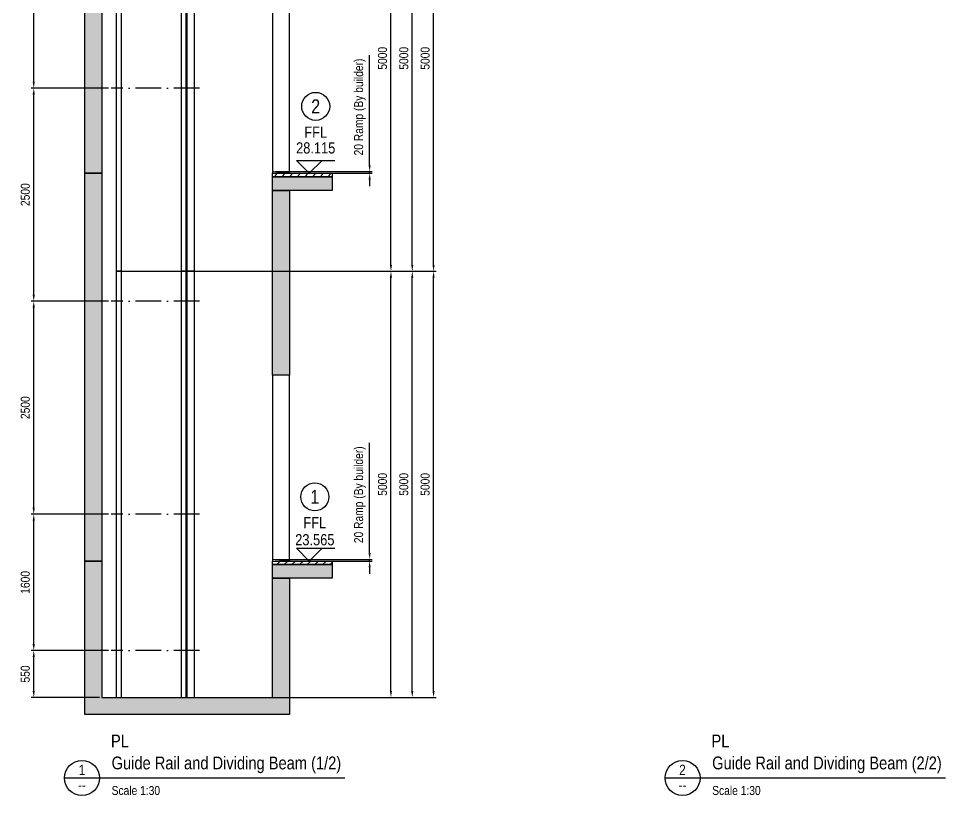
# Model space of a CAD drawing. Header units: millimetres. Extents: x -19123 to 6196, y -4552 to 15123.
# Drawn here: x -4677 to 6196, y -4552 to 4566 of the extents above; entities that cross this region are included whole.
import ezdxf
from ezdxf.enums import TextEntityAlignment as Align

# ---------------------------------------------------------------- set-up
doc = ezdxf.new("R2010")
doc.units = ezdxf.units.MM
doc.header["$MEASUREMENT"] = 0
doc.linetypes.add('ACAD_ISO10W100', pattern=[18, 12, -3, 0, -3])
doc.layers.get('Defpoints').update_dxf_attribs({"color": 250})
for name, color, linetype in [('CONT_25', 1, 'Continuous'), ('CONT_35', 2, 'Continuous'), ('CONT_50', 5, 'Continuous'), ('CONT_70', 4, 'Continuous'), ('DASHD_35', 2, 'ACAD_ISO10W100'), ('DIM_35', 7, 'Continuous'), ('HATCH_35', 2, 'Continuous'), ('TEXT_35', 2, 'Continuous'), ('TEXT_DWGTITLE', 7, 'Continuous')]:
    doc.layers.add(name, color=color, linetype=linetype)
doc.styles.add('Arial Main', font='ARIALN.TTF')
doc.styles.add('ARIAL-N', font='ARIALN.TTF')
doc.dimstyles.new('KONE_30', dxfattribs={"dimscale": 30, "dimtxt": 3.5, "dimasz": 2.5, "dimexe": 1, "dimexo": 1, "dimgap": 1.5, "dimtad": 1, "dimdec": 0, "dimzin": 0, "dimdsep": 46, "dimtxsty": 'ARIAL-N', "dimcen": 0, "dimclrd": 256, "dimclre": 256, "dimclrt": 256, "dimadec": 1, "dimazin": 3, "dimtfac": 1, "dimtdec": 0, "dimtmove": 0, "dimatfit": 0, "dimfxl": 1, "dimtfill": 1, "dimtolj": 1, "dimtzin": 0, "dimarcsym": 0})
pattern_1 = [(50, (0, -1000), (364.3693, -31.878), [38.1, -419.1]), (355, (0, -1000), (-70.487, 382.114), [30.48, -335.281]), (100.4514, (30.36, -1002.66), (293.8825, 350.2355), [32.38, -356.1805]), (46.1842, (0, -898.4), (542.158, -84.085), [57.15, -628.65]), (96.6356, (45.2, -905.4), (474.808, 494.852), [48.57, -534.271]), (351.184, (0, -898.4), (474.808, 494.852), [45.72, -502.92]), (21, (50.8, -923.8), (303.229, -204.5304), [38.1, -419.1]), (326, (50.8, -923.8), (123.604, 368.376), [30.48, -335.28]), (71.4514, (76.07, -940.84), (426.833, 163.8455), [32.38, -356.18]), (37.5, (0, -1000), (6.1772, 169.1101), [0, -331.216, 0, -340.36, 0, -336.55]), (7.5, (0, -1000), (133.6393, 200.3611), [0, -194.056, 0, -323.596, 0, -128.27]), (327.5, (-113.28, -1000), (271.1812, -11.4575), [0, -127, 0, -396.24, 0, -525.78]), (317.5, (-164.08, -1000), (296.2584, 50.853), [0, -165.1, 0, -263.144, 0, -373.38])]

# ---------------------------------------------------------------- blocks, each defined once
blk = doc.blocks.new('M004650412_PL1_Shaft_Guide&Beam_Splited_part0')
at = {"layer": 'CONT_50'}
for points in [[(-4, 13675), (85, 13675), (85, 16175), (-4, 16175)], [(-832, 13675), (-772, 13675), (-772, 16020), (-832, 16020)], [(-72, 13675), (-12, 13675), (-12, 14795), (-72, 14795)], [(-832, 10250), (-772, 10250), (-772, 13675), (-832, 13675)], [(-72, 10250), (-12, 10250), (-12, 13675), (-72, 13675)], [(-4, 10250), (85, 10250), (85, 13675), (-4, 13675)], [(-832, 5250), (-772, 5250), (-772, 10250), (-832, 10250)], [(-72, 5250), (-12, 5250), (-12, 10250), (-72, 10250)], [(-4, 5250), (85, 5250), (85, 10250), (-4, 10250)], [(-832, 250), (-772, 250), (-772, 5250), (-832, 5250)], [(-72, 250), (-12, 250), (-12, 5250), (-72, 5250)], [(-4, 250), (85, 250), (85, 5250), (-4, 5250)]]:
    blk.add_lwpolyline(points, close=True, dxfattribs=at)
at = {"layer": 'DASHD_35', "ltscale": 25}
for p, q in [((144, 15790), (-892, 15790)), ((144, 14540), (-892, 14540)), ((144, 12040), (-892, 12040)), ((144, 11070), (-892, 11070)), ((144, 9900), (-892, 9900)), ((144, 7400), (-892, 7400)), ((144, 4900), (-892, 4900)), ((144, 2400), (-892, 2400)), ((144, 800), (-892, 800))]:
    blk.add_line(p, q, dxfattribs=at)
blk = doc.blocks.new('M004650412_PL1_Shaft_Splited_part0')
at = {"layer": 'HATCH_35'}
h = blk.add_hatch(dxfattribs=at)
h.set_pattern_fill('AR-CONC', color=254, scale=2)
h.set_pattern_definition(pattern_1)
h.paths.add_polyline_path([(-1200, 0), (-1200, 1800), (-1000, 1800), (-1000, 200), (1000, 200), (1000, 1600), (1200, 1600), (1200, 0)])
h.paths.add_polyline_path([(-1000, 1800), (-1200, 1800), (-1200, 6350), (-1000, 6350)])
h.paths.add_polyline_path([(-1000, 6350), (-1200, 6350), (-1200, 11775), (-1000, 11775)])
h.paths.add_polyline_path([(-1000, 11775), (-1200, 11775), (-1200, 16375), (-1000, 16375)])
h.paths.add_polyline_path([(-1200, 16375), (1200, 16375), (1200, 16575), (-1200, 16575)])
h = blk.add_hatch(dxfattribs=at)
h.set_pattern_fill('AR-CONC', color=254, scale=2)
h.set_pattern_definition(pattern_1)
h.paths.add_polyline_path([(1200, 3980), (1000, 3980), (1000, 6150), (1200, 6150)])
h.paths.add_polyline_path([(1200, 8530), (1000, 8530), (1000, 11650), (1200, 11650)])
h.paths.add_polyline_path([(1200, 13955), (1000, 13955), (1000, 16375), (1200, 16375)])
h = blk.add_hatch(dxfattribs=at)
h.set_pattern_fill('ANSI31', color=254, scale=20)
h.set_pattern_definition([(45, (0, -1000), (-44.90128, 44.90128), [])])
h.paths.add_polyline_path([(1000, 1800), (1700, 1800), (1700, 1760), (1000, 1760)])
h.paths.add_polyline_path([(1000, 6350), (1700, 6350), (1700, 6310), (1000, 6310)])
h.paths.add_polyline_path([(1000, 11775), (1700, 11775), (1700, 11735), (1000, 11735)])
h = blk.add_hatch(dxfattribs=at)
h.set_pattern_fill('AR-CONC', color=254, scale=2)
h.set_pattern_definition(pattern_1)
h.paths.add_polyline_path([(1000, 1760), (1700, 1760), (1700, 1600), (1000, 1600)])
h.paths.add_polyline_path([(1000, 6310), (1700, 6310), (1700, 6150), (1000, 6150)])
h.paths.add_polyline_path([(1000, 11735), (1700, 11735), (1700, 11650), (1000, 11650)])
at = {"layer": 'CONT_25', "color": 4}
for points in [[(-1200, 16375), (1200, 16375), (1200, 16575), (-1200, 16575)], [(-1000, 11775), (-1200, 11775), (-1200, 16375), (-1000, 16375)], [(1200, 13955), (1000, 13955), (1000, 16375), (1200, 16375)], [(1000, 11775), (1200, 11775), (1200, 13955), (1000, 13955)], [(-1000, 6350), (-1200, 6350), (-1200, 11775), (-1000, 11775)], [(1000, 11775), (1700, 11775), (1700, 11735), (1000, 11735)], [(1000, 11735), (1700, 11735), (1700, 11650), (1000, 11650)], [(1200, 8530), (1000, 8530), (1000, 11650), (1200, 11650)], [(1000, 6350), (1200, 6350), (1200, 8530), (1000, 8530)], [(-1000, 1800), (-1200, 1800), (-1200, 6350), (-1000, 6350)], [(1000, 6350), (1700, 6350), (1700, 6310), (1000, 6310)], [(1000, 6310), (1700, 6310), (1700, 6150), (1000, 6150)], [(1200, 3980), (1000, 3980), (1000, 6150), (1200, 6150)], [(1000, 1800), (1200, 1800), (1200, 3980), (1000, 3980)], [(-1200, 0), (-1200, 1800), (-1000, 1800), (-1000, 200), (1000, 200), (1000, 1600), (1200, 1600), (1200, 0)], [(1000, 1800), (1700, 1800), (1700, 1760), (1000, 1760)], [(1000, 1760), (1700, 1760), (1700, 1600), (1000, 1600)]]:
    blk.add_lwpolyline(points, close=True, dxfattribs=at)
at = {"layer": 'CONT_70'}
for p, q in [((1000, 11795), (1250, 11775)), ((1000, 6370), (1250, 6350)), ((1000, 1820), (1250, 1800))]:
    blk.add_line(p, q, dxfattribs=at)
blk = doc.blocks.new('*D8')
at = {"layer": 'Defpoints', "color": 0, "transparency": 16777216}
for p in [(-2613, 1599), (-308, 1599), (-2702, -3401)]:
    blk.add_point(p, dxfattribs=at)
at = {"layer": 'DIM_35', "lineweight": -2, "transparency": 16777216}
for p, q in [((-2583, 1599), (-278, 1599)), ((-308, -3326), (-308, 1524)), ((-2672, -3401), (-278, -3401))]:
    blk.add_line(p, q, dxfattribs=at)
at = {"layer": 'DIM_35', "transparency": 16777216}
for points in [[(-321, 1524), (-296, 1524), (-308, 1599)], [(-321, -3326), (-296, -3326), (-308, -3401)]]:
    blk.add_solid(points, dxfattribs=at)
at = {"layer": 'DIM_35', "transparency": 16777216, "insert": (-407, -901), "char_height": 105, "attachment_point": 5, "rotation": 90, "style": 'ARIAL-N', "bg_fill": 3, "box_fill_scale": 1.25, "bg_fill_color": 256, "bg_fill_true_color": 13158600, "bg_fill_transparency": 0}
blk.add_mtext('\\A1;5000', dxfattribs=at)
blk = doc.blocks.new('*D9')
at = {"layer": 'Defpoints', "color": 0, "transparency": 16777216}
for p in [(-2613, 6599), (-308, 6599), (-2702, 1599)]:
    blk.add_point(p, dxfattribs=at)
at = {"layer": 'DIM_35', "lineweight": -2, "transparency": 16777216}
for p, q in [((-2583, 6599), (-278, 6599)), ((-308, 1674), (-308, 6524)), ((-2672, 1599), (-278, 1599))]:
    blk.add_line(p, q, dxfattribs=at)
at = {"layer": 'DIM_35', "transparency": 16777216}
for points in [[(-321, 6524), (-296, 6524), (-308, 6599)], [(-321, 1674), (-296, 1674), (-308, 1599)]]:
    blk.add_solid(points, dxfattribs=at)
at = {"layer": 'DIM_35', "transparency": 16777216, "insert": (-407, 4099), "char_height": 105, "attachment_point": 5, "rotation": 90, "style": 'ARIAL-N', "bg_fill": 3, "box_fill_scale": 1.25, "bg_fill_color": 256, "bg_fill_true_color": 13158600, "bg_fill_transparency": 0}
blk.add_mtext('\\A1;5000', dxfattribs=at)
blk = doc.blocks.new('*D12')
at = {"layer": 'Defpoints', "color": 0, "transparency": 16777216}
for p in [(-2710, 1599), (-58, 1599), (-2770, -3401)]:
    blk.add_point(p, dxfattribs=at)
at = {"layer": 'DIM_35', "lineweight": -2, "transparency": 16777216}
for p, q in [((-2680, 1599), (-28, 1599)), ((-58, -3326), (-58, 1524)), ((-2740, -3401), (-28, -3401))]:
    blk.add_line(p, q, dxfattribs=at)
at = {"layer": 'DIM_35', "transparency": 16777216}
for points in [[(-71, 1524), (-46, 1524), (-58, 1599)], [(-71, -3326), (-46, -3326), (-58, -3401)]]:
    blk.add_solid(points, dxfattribs=at)
at = {"layer": 'DIM_35', "transparency": 16777216, "insert": (-157, -901), "char_height": 105, "attachment_point": 5, "rotation": 90, "style": 'ARIAL-N', "bg_fill": 3, "box_fill_scale": 1.25, "bg_fill_color": 256, "bg_fill_true_color": 13158600, "bg_fill_transparency": 0}
blk.add_mtext('\\A1;5000', dxfattribs=at)
blk = doc.blocks.new('*D13')
at = {"layer": 'Defpoints', "color": 0, "transparency": 16777216}
for p in [(-2710, 6599), (-58, 6599), (-2770, 1599)]:
    blk.add_point(p, dxfattribs=at)
at = {"layer": 'DIM_35', "lineweight": -2, "transparency": 16777216}
for p, q in [((-2680, 6599), (-28, 6599)), ((-58, 1674), (-58, 6524)), ((-2740, 1599), (-28, 1599))]:
    blk.add_line(p, q, dxfattribs=at)
at = {"layer": 'DIM_35', "transparency": 16777216}
for points in [[(-71, 6524), (-46, 6524), (-58, 6599)], [(-71, 1674), (-46, 1674), (-58, 1599)]]:
    blk.add_solid(points, dxfattribs=at)
at = {"layer": 'DIM_35', "transparency": 16777216, "insert": (-157, 4099), "char_height": 105, "attachment_point": 5, "rotation": 90, "style": 'ARIAL-N', "bg_fill": 3, "box_fill_scale": 1.25, "bg_fill_color": 256, "bg_fill_true_color": 13158600, "bg_fill_transparency": 0}
blk.add_mtext('\\A1;5000', dxfattribs=at)
blk = doc.blocks.new('*D15')
at = {"layer": 'Defpoints', "color": 0, "transparency": 16777216}
for p in [(-3470, 1599), (192, 1599), (-3530, -3401)]:
    blk.add_point(p, dxfattribs=at)
at = {"layer": 'DIM_35', "lineweight": -2, "transparency": 16777216}
for p, q in [((-3440, 1599), (222, 1599)), ((192, -3326), (192, 1524)), ((-3500, -3401), (222, -3401))]:
    blk.add_line(p, q, dxfattribs=at)
at = {"layer": 'DIM_35', "transparency": 16777216}
for points in [[(179, 1524), (204, 1524), (192, 1599)], [(179, -3326), (204, -3326), (192, -3401)]]:
    blk.add_solid(points, dxfattribs=at)
at = {"layer": 'DIM_35', "transparency": 16777216, "insert": (93, -901), "char_height": 105, "attachment_point": 5, "rotation": 90, "style": 'ARIAL-N', "bg_fill": 3, "box_fill_scale": 1.25, "bg_fill_color": 256, "bg_fill_true_color": 13158600, "bg_fill_transparency": 0}
blk.add_mtext('\\A1;5000', dxfattribs=at)
blk = doc.blocks.new('*D16')
at = {"layer": 'Defpoints', "color": 0, "transparency": 16777216}
for p in [(-3470, 6599), (192, 6599), (-3530, 1599)]:
    blk.add_point(p, dxfattribs=at)
at = {"layer": 'DIM_35', "lineweight": -2, "transparency": 16777216}
for p, q in [((-3440, 6599), (222, 6599)), ((192, 1674), (192, 6524)), ((-3500, 1599), (222, 1599))]:
    blk.add_line(p, q, dxfattribs=at)
at = {"layer": 'DIM_35', "transparency": 16777216}
for points in [[(179, 6524), (204, 6524), (192, 6599)], [(179, 1674), (204, 1674), (192, 1599)]]:
    blk.add_solid(points, dxfattribs=at)
at = {"layer": 'DIM_35', "transparency": 16777216, "insert": (93, 4099), "char_height": 105, "attachment_point": 5, "rotation": 90, "style": 'ARIAL-N', "bg_fill": 3, "box_fill_scale": 1.25, "bg_fill_color": 256, "bg_fill_true_color": 13158600, "bg_fill_transparency": 0}
blk.add_mtext('\\A1;5000', dxfattribs=at)
blk = doc.blocks.new('*D19')
at = {"layer": 'Defpoints', "color": 0, "transparency": 16777216}
for p in [(-4498, -2851), (-3590, -2851), (-3698, -3401)]:
    blk.add_point(p, dxfattribs=at)
at = {"layer": 'DIM_35', "lineweight": -2, "transparency": 16777216}
for p, q in [((-3620, -2851), (-4528, -2851)), ((-4498, -3326), (-4498, -2926)), ((-3728, -3401), (-4528, -3401))]:
    blk.add_line(p, q, dxfattribs=at)
at = {"layer": 'DIM_35', "transparency": 16777216}
for points in [[(-4511, -2926), (-4486, -2926), (-4498, -2851)], [(-4511, -3326), (-4486, -3326), (-4498, -3401)]]:
    blk.add_solid(points, dxfattribs=at)
at = {"layer": 'DIM_35', "transparency": 16777216, "insert": (-4597, -3126), "char_height": 105, "attachment_point": 5, "rotation": 90, "style": 'ARIAL-N', "bg_fill": 3, "box_fill_scale": 1.25, "bg_fill_color": 256, "bg_fill_true_color": 13158600, "bg_fill_transparency": 0}
blk.add_mtext('\\A1;550', dxfattribs=at)
blk = doc.blocks.new('*D20')
at = {"layer": 'Defpoints', "color": 0, "transparency": 16777216}
for p in [(-4498, -1251), (-3590, -1251), (-3590, -2851)]:
    blk.add_point(p, dxfattribs=at)
at = {"layer": 'DIM_35', "lineweight": -2, "transparency": 16777216}
for p, q in [((-3620, -1251), (-4528, -1251)), ((-4498, -2776), (-4498, -1326)), ((-3620, -2851), (-4528, -2851))]:
    blk.add_line(p, q, dxfattribs=at)
at = {"layer": 'DIM_35', "transparency": 16777216}
for points in [[(-4511, -1326), (-4486, -1326), (-4498, -1251)], [(-4511, -2776), (-4486, -2776), (-4498, -2851)]]:
    blk.add_solid(points, dxfattribs=at)
at = {"layer": 'DIM_35', "transparency": 16777216, "insert": (-4597, -2051), "char_height": 105, "attachment_point": 5, "rotation": 90, "style": 'ARIAL-N', "bg_fill": 3, "box_fill_scale": 1.25, "bg_fill_color": 256, "bg_fill_true_color": 13158600, "bg_fill_transparency": 0}
blk.add_mtext('\\A1;1600', dxfattribs=at)
blk = doc.blocks.new('*D21')
at = {"layer": 'Defpoints', "color": 0, "transparency": 16777216}
for p in [(-4498, 1249), (-3590, 1249), (-3590, -1251)]:
    blk.add_point(p, dxfattribs=at)
at = {"layer": 'DIM_35', "lineweight": -2, "transparency": 16777216}
for p, q in [((-3620, 1249), (-4528, 1249)), ((-4498, -1176), (-4498, 1174)), ((-3620, -1251), (-4528, -1251))]:
    blk.add_line(p, q, dxfattribs=at)
at = {"layer": 'DIM_35', "transparency": 16777216}
for points in [[(-4511, 1174), (-4486, 1174), (-4498, 1249)], [(-4511, -1176), (-4486, -1176), (-4498, -1251)]]:
    blk.add_solid(points, dxfattribs=at)
at = {"layer": 'DIM_35', "transparency": 16777216, "insert": (-4597, -1), "char_height": 105, "attachment_point": 5, "rotation": 90, "style": 'ARIAL-N', "bg_fill": 3, "box_fill_scale": 1.25, "bg_fill_color": 256, "bg_fill_true_color": 13158600, "bg_fill_transparency": 0}
blk.add_mtext('\\A1;2500', dxfattribs=at)
blk = doc.blocks.new('*D22')
at = {"layer": 'Defpoints', "color": 0, "transparency": 16777216}
for p in [(-4498, 3749), (-3590, 3749), (-3590, 1249)]:
    blk.add_point(p, dxfattribs=at)
at = {"layer": 'DIM_35', "lineweight": -2, "transparency": 16777216}
for p, q in [((-3620, 3749), (-4528, 3749)), ((-4498, 1324), (-4498, 3674)), ((-3620, 1249), (-4528, 1249))]:
    blk.add_line(p, q, dxfattribs=at)
at = {"layer": 'DIM_35', "transparency": 16777216}
for points in [[(-4511, 3674), (-4486, 3674), (-4498, 3749)], [(-4511, 1324), (-4486, 1324), (-4498, 1249)]]:
    blk.add_solid(points, dxfattribs=at)
at = {"layer": 'DIM_35', "transparency": 16777216, "insert": (-4597, 2499), "char_height": 105, "attachment_point": 5, "rotation": 90, "style": 'ARIAL-N', "bg_fill": 3, "box_fill_scale": 1.25, "bg_fill_color": 256, "bg_fill_true_color": 13158600, "bg_fill_transparency": 0}
blk.add_mtext('\\A1;2500', dxfattribs=at)
blk = doc.blocks.new('*D23')
at = {"layer": 'Defpoints', "color": 0, "transparency": 16777216}
for p in [(-4498, 6249), (-3590, 6249), (-3590, 3749)]:
    blk.add_point(p, dxfattribs=at)
at = {"layer": 'DIM_35', "lineweight": -2, "transparency": 16777216}
for p, q in [((-3620, 6249), (-4528, 6249)), ((-4498, 3824), (-4498, 6174)), ((-3620, 3749), (-4528, 3749))]:
    blk.add_line(p, q, dxfattribs=at)
at = {"layer": 'DIM_35', "transparency": 16777216}
for points in [[(-4511, 6174), (-4486, 6174), (-4498, 6249)], [(-4511, 3824), (-4486, 3824), (-4498, 3749)]]:
    blk.add_solid(points, dxfattribs=at)
at = {"layer": 'DIM_35', "transparency": 16777216, "insert": (-4597, 4999), "char_height": 105, "attachment_point": 5, "rotation": 90, "style": 'ARIAL-N', "bg_fill": 3, "box_fill_scale": 1.25, "bg_fill_color": 256, "bg_fill_true_color": 13158600, "bg_fill_transparency": 0}
blk.add_mtext('\\A1;2500', dxfattribs=at)
blk = doc.blocks.new('*D31')
at = {"layer": 'Defpoints', "color": 0, "transparency": 16777216}
for p in [(-1698, -1781), (-1698, -1801), (-558, -1781)]:
    blk.add_point(p, dxfattribs=at)
at = {"layer": 'DIM_35', "lineweight": -2, "transparency": 16777216}
for p, q in [((-558, -1706), (-558, -415)), ((-1668, -1781), (-528, -1781)), ((-1668, -1801), (-528, -1801)), ((-558, -1801), (-558, -1781)), ((-558, -1876), (-558, -1951))]:
    blk.add_line(p, q, dxfattribs=at)
at = {"layer": 'DIM_35', "transparency": 16777216}
for points in [[(-571, -1706), (-546, -1706), (-558, -1781)], [(-571, -1876), (-546, -1876), (-558, -1801)]]:
    blk.add_solid(points, dxfattribs=at)
at = {"layer": 'DIM_35', "transparency": 16777216, "insert": (-672, -1023), "char_height": 105, "attachment_point": 5, "rotation": 90, "style": 'ARIAL-N', "bg_fill": 3, "box_fill_scale": 1.25, "bg_fill_color": 256, "bg_fill_true_color": 13158600, "bg_fill_transparency": 0}
blk.add_mtext('\\A1;20 Ramp (By builder)', dxfattribs=at)
blk = doc.blocks.new('*D29')
at = {"layer": 'Defpoints', "color": 0, "transparency": 16777216}
for p in [(-1698, 2769), (-1698, 2749), (-558, 2769)]:
    blk.add_point(p, dxfattribs=at)
at = {"layer": 'DIM_35', "lineweight": -2, "transparency": 16777216}
for p, q in [((-558, 2844), (-558, 4135)), ((-1668, 2769), (-528, 2769)), ((-1668, 2749), (-528, 2749)), ((-558, 2749), (-558, 2769)), ((-558, 2674), (-558, 2599))]:
    blk.add_line(p, q, dxfattribs=at)
at = {"layer": 'DIM_35', "transparency": 16777216}
for points in [[(-571, 2844), (-546, 2844), (-558, 2769)], [(-571, 2674), (-546, 2674), (-558, 2749)]]:
    blk.add_solid(points, dxfattribs=at)
at = {"layer": 'DIM_35', "transparency": 16777216, "insert": (-672, 3527), "char_height": 105, "attachment_point": 5, "rotation": 90, "style": 'ARIAL-N', "bg_fill": 3, "box_fill_scale": 1.25, "bg_fill_color": 256, "bg_fill_true_color": 13158600, "bg_fill_transparency": 0}
blk.add_mtext('\\A1;20 Ramp (By builder)', dxfattribs=at)

msp = doc.modelspace()

# ---------------------------------------------------------------- linework, layer by layer
for p, q in [((-4138, -4346.4), (-848.5, -4346.4)), ((2906.4, -4346.4), (6195.8, -4346.4))]:
    msp.add_line(p, q)
for centre in [(-3932.6, -4346.4), (3111.7, -4346.4)]:
    msp.add_circle(centre, 205.3)

# ---------------------------------------------------------------- block references
for name, p in [('M004650412_PL1_Shaft_Splited_part0', (-2698.4, -3600.6)), ('M004650412_PL1_Shaft_Guide&Beam_Splited_part0', (-2698.4, -3650.6))]:
    msp.add_blockref(name, p)

# ---------------------------------------------------------------- texts
at = {"layer": 'TEXT_DWGTITLE', "color": 7, "style": 'Arial Main'}
for s, height, p in [('PL', 150, (-3592.6, -3987.4)), ('PL', 150, (3451.7, -3987.4)), ('Guide Rail and Dividing Beam (1/2)', 150, (-3585, -4245.1)), ('Guide Rail and Dividing Beam (2/2)', 150, (3459.3, -4245.1)), ('Scale 1:30', 105, (-3584.5, -4545.9)), ('Scale 1:30', 105, (3459.8, -4545.9))]:
    msp.add_text(s, height=height, dxfattribs=at).set_placement(p)
for s, p in [('1', (-3933.2, -4311.3)), ('2', (3111.1, -4311.3)), ('--', (-3933.2, -4488.1)), ('--', (3111.1, -4488.1))]:
    msp.add_text(s, height=120, dxfattribs=at).set_placement(p, align=Align.CENTER)

# ---------------------------------------------------------------- next in the draw order: dimensions: what is measured, and where the dimension line sits
at = {"layer": 'DIM_35'}
for base, p1, p2, picture, middle in [((-308.3, 1599.4), (-2702.4, -3400.6), (-2613.4, 1599.4), '*D8', (-406.9, -900.6)), ((-4498.4, -2850.6), (-3698.4, -3400.6), (-3590.4, -2850.6), '*D19', (-4597, -3125.6))]:
    dim = msp.add_linear_dim(base=base, p1=p1, p2=p2, angle=90, dimstyle='KONE_30', dxfattribs=at)
    dim.commit()
    dim.dimension.update_dxf_attribs({"geometry": picture, "text_midpoint": middle})

# ---------------------------------------------------------------- next in the draw order: dimensions: what is measured, and where the dimension line sits
for base, p1, p2, picture, middle in [((-308.3, 6599.4), (-2702.4, 1599.4), (-2613.4, 6599.4), '*D9', (-406.9, 4099.4)), ((-4498.4, -1250.6), (-3590.4, -2850.6), (-3590.4, -1250.6), '*D20', (-4597, -2050.6))]:
    dim = msp.add_linear_dim(base=base, p1=p1, p2=p2, angle=90, dimstyle='KONE_30', dxfattribs=at)
    dim.commit()
    dim.dimension.update_dxf_attribs({"geometry": picture, "text_midpoint": middle})

# ---------------------------------------------------------------- next in the draw order: dimensions: what is measured, and where the dimension line sits
for base, p1, p2, picture, middle in [((-58.3, 1599.4), (-2770.4, -3400.6), (-2710.4, 1599.4), '*D12', (-156.9, -900.6)), ((-4498.4, 1249.4), (-3590.4, -1250.6), (-3590.4, 1249.4), '*D21', (-4597, -0.6))]:
    dim = msp.add_linear_dim(base=base, p1=p1, p2=p2, angle=90, dimstyle='KONE_30', dxfattribs=at)
    dim.commit()
    dim.dimension.update_dxf_attribs({"geometry": picture, "text_midpoint": middle})

# ---------------------------------------------------------------- next in the draw order: dimensions: what is measured, and where the dimension line sits
for base, p1, p2, picture, middle in [((-58.3, 6599.4), (-2770.4, 1599.4), (-2710.4, 6599.4), '*D13', (-156.9, 4099.4)), ((-4498.4, 3749.4), (-3590.4, 1249.4), (-3590.4, 3749.4), '*D22', (-4597, 2499.4))]:
    dim = msp.add_linear_dim(base=base, p1=p1, p2=p2, angle=90, dimstyle='KONE_30', dxfattribs=at)
    dim.commit()
    dim.dimension.update_dxf_attribs({"geometry": picture, "text_midpoint": middle})

# ---------------------------------------------------------------- next in the draw order: dimensions: what is measured, and where the dimension line sits
for base, p1, p2, picture, middle in [((-4498.4, 6249.4), (-3590.4, 3749.4), (-3590.4, 6249.4), '*D23', (-4597, 4999.4)), ((191.7, 1599.4), (-3530.4, -3400.6), (-3470.4, 1599.4), '*D15', (93.1, -900.6))]:
    dim = msp.add_linear_dim(base=base, p1=p1, p2=p2, angle=90, dimstyle='KONE_30', dxfattribs=at)
    dim.commit()
    dim.dimension.update_dxf_attribs({"geometry": picture, "text_midpoint": middle})

# ---------------------------------------------------------------- next in the draw order: dimensions: what is measured, and where the dimension line sits
dim = msp.add_linear_dim(base=(191.7, 6599.4), p1=(-3530.4, 1599.4), p2=(-3470.4, 6599.4), angle=90, dimstyle='KONE_30', dxfattribs=at)
dim.commit()
dim.dimension.update_dxf_attribs({"geometry": '*D16', "text_midpoint": (93.1, 4099.4)})
dim = msp.add_linear_dim(base=(-558.3, -1780.6), p1=(-1698.4, -1800.6), p2=(-1698.4, -1780.6), angle=90, text='<> Ramp (By builder)', dimstyle='KONE_30', dxfattribs=at)
dim.commit()
dim.dimension.update_dxf_attribs({"geometry": '*D31', "text_midpoint": (-672.1, -1022.7)})

# ---------------------------------------------------------------- next in the draw order: linework, layer by layer
at = {"layer": 'CONT_35'}
msp.add_circle((-1201.2, -1047.3), 164.1, dxfattribs=at)
at = {"layer": 'TEXT_35', "linetype": 'Continuous', "ltscale": 0.25}
msp.add_line((-1416, -1650.6), (-966, -1650.6), dxfattribs=at)
msp.add_lwpolyline([(-1416, -1650.6), (-1266, -1800.6), (-1116, -1650.6)], dxfattribs=at)

# ---------------------------------------------------------------- next in the draw order: texts
at = {"layer": 'TEXT_35', "style": 'ARIAL-N'}
msp.add_text('1', height=164.1, dxfattribs=at).set_placement((-1201.2, -1047.3), align=Align.MIDDLE_CENTER)
at = {"layer": 'TEXT_35', "linetype": 'Continuous', "ltscale": 0.25, "style": 'ARIAL-N'}
for s, p in [('FFL', (-1201.2, -1350.1)), ('23.565', (-1201.2, -1550.5))]:
    msp.add_text(s, height=131.25, dxfattribs=at).set_placement(p, align=Align.MIDDLE)

# ---------------------------------------------------------------- next in the draw order: dimensions: what is measured, and where the dimension line sits
at = {"layer": 'DIM_35'}
dim = msp.add_linear_dim(base=(-558.3, 2769.4), p1=(-1698.4, 2749.4), p2=(-1698.4, 2769.4), angle=90, text='<> Ramp (By builder)', dimstyle='KONE_30', dxfattribs=at)
dim.commit()
dim.dimension.update_dxf_attribs({"geometry": '*D29', "text_midpoint": (-672.1, 3527.3)})

# ---------------------------------------------------------------- next in the draw order: linework, layer by layer
at = {"layer": 'CONT_35'}
msp.add_circle((-1191, 3534.8), 164.1, dxfattribs=at)
at = {"layer": 'TEXT_35', "linetype": 'Continuous', "ltscale": 0.25}
msp.add_line((-1416, 2899.4), (-966, 2899.4), dxfattribs=at)
msp.add_lwpolyline([(-1416, 2899.4), (-1266, 2749.4), (-1116, 2899.4)], dxfattribs=at)

# ---------------------------------------------------------------- next in the draw order: texts
at = {"layer": 'TEXT_35', "style": 'ARIAL-N'}
msp.add_text('2', height=164.1, dxfattribs=at).set_placement((-1191, 3534.8), align=Align.MIDDLE_CENTER)
at = {"layer": 'TEXT_35', "linetype": 'Continuous', "ltscale": 0.25, "style": 'ARIAL-N'}
for s, p in [('FFL', (-1191, 3232)), ('28.115', (-1191, 3047.5))]:
    msp.add_text(s, height=131.25, dxfattribs=at).set_placement(p, align=Align.MIDDLE)

doc.saveas('drawing.dxf')
